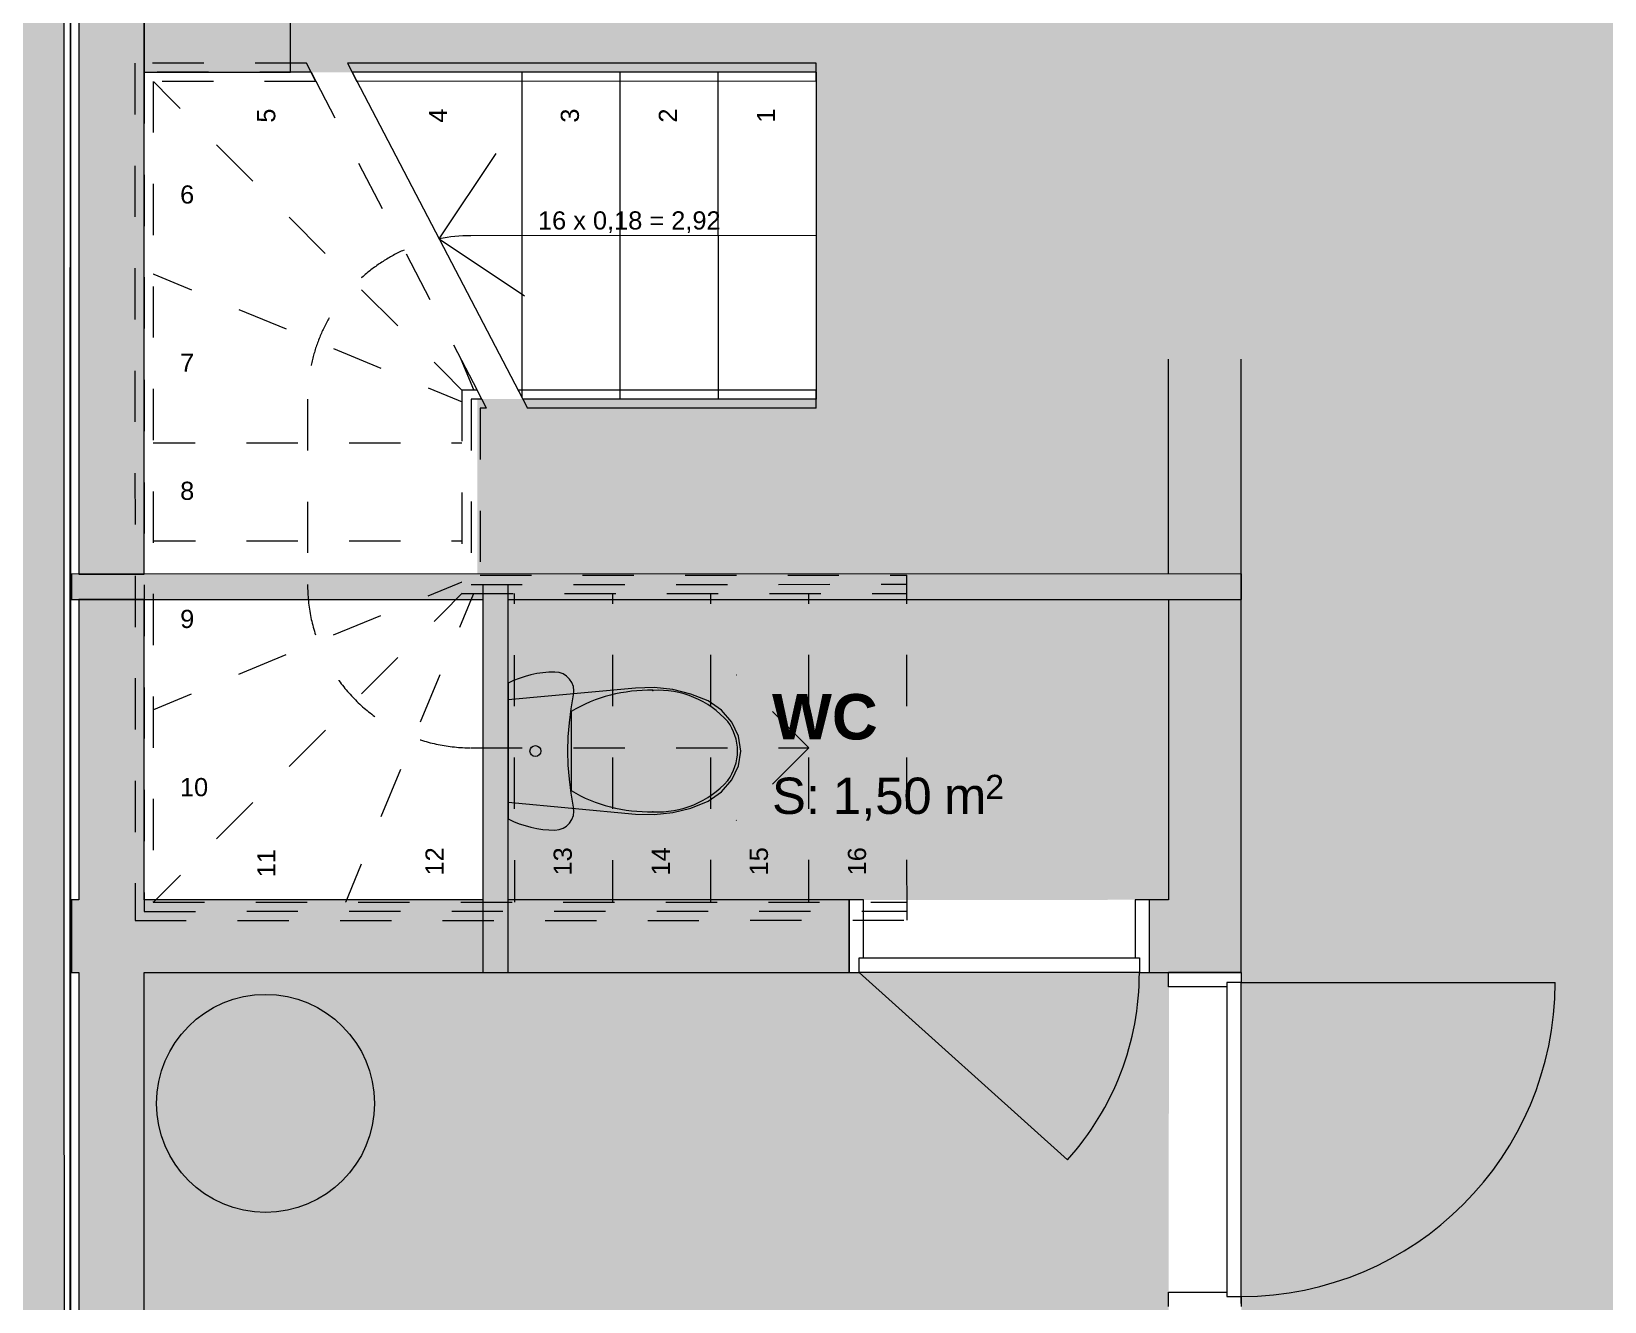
# Model space of a CAD drawing. Header units: millimetres. Extents: x 318905 to 439572, y -5133 to 105868.
# Drawn here: x 368244 to 372574, y 52878 to 56375 of the extents above; entities that cross this region are included whole.
import ezdxf

# ---------------------------------------------------------------- set-up
doc = ezdxf.new("R2010")
doc.units = ezdxf.units.MM
doc.header["$MEASUREMENT"] = 0
for name, pattern in [('ArchiStair2_dashed', [1800, 800, -1000]), ('Traits', [282.222223, 141.111112, -141.111112]), ('Wipeout_Contour', [1000, 0, -1000])]:
    doc.linetypes.add(name, pattern=pattern)
for name, color, linetype, lineweight in [('0_Stylo_No__1', 7, 'Continuous', 5), ('2D - Dessins placés (Géomètre)_Stylo_No__141', 1, 'Continuous', 25), ('2D - Dessins placés (Géomètre)_Stylo_No__6', 5, 'Continuous', 5), ('INTI_Escaliers_et_ascenseurs_Stylo_No__1', 7, 'Continuous', 5), ('INTI_HACHURES_Stylo_No__122', 255, 'Continuous', 0), ('INTI_HACHURES_Stylo_No__2', 8, 'Continuous', 5), ('INTI_Mobilier_Stylo_No__1', 7, 'Continuous', 5), ('Marques & Zones_Stylo_No__1', 7, 'Continuous', 5), ('Murs ext - Périphériques_Stylo_No__1', 7, 'Continuous', 5), ('Murs ext - Périphériques_Stylo_No__41', 7, 'Continuous', 20)]:
    doc.layers.add(name, color=color, linetype=linetype, lineweight=lineweight)
doc.layers.add('INTI_Escaliers_et_ascenseurs', color=7, linetype='Continuous')
doc.layers.add('Marques & Zones', color=7, linetype='Continuous')
doc.styles.add('STYLE_GENERE_1', font='Arial')
doc.styles.add('STYLE_GENERE_2', font='Arial')

# ---------------------------------------------------------------- blocks, each defined once
blk = doc.blocks.new('WC 20[6]', base_point=(369556.1, 54393.9))
at = {"layer": 'INTI_Mobilier_Stylo_No__1', "linetype": 'Continuous'}
for p, q in [((369634.8, 54607), (369618.5, 54603.6)), ((369651.3, 54609.4), (369634.8, 54607)), ((369667.9, 54610.9), (369651.3, 54609.4)), ((369684.5, 54611.4), (369667.9, 54610.9)), ((369696.1, 54610.1), (369684.5, 54611.4)), ((369707, 54606.3), (369696.1, 54610.1)), ((369716.9, 54600.2), (369707, 54606.3)), ((369571.1, 54587.7), (369556.1, 54580.6)), ((369556.1, 54580.6), (369556.1, 54207.1)), ((369906.5, 54567.2), (369556.1, 54534.9)), ((369586.6, 54594), (369571.1, 54587.7)), ((369602.4, 54599.2), (369586.6, 54594)), ((369618.5, 54603.6), (369602.4, 54599.2)), ((369725.2, 54592.1), (369716.9, 54600.2)), ((369731.5, 54582.3), (369725.2, 54592.1)), ((369735.5, 54571.4), (369731.5, 54582.3)), ((369737.1, 54559.9), (369735.5, 54571.4)), ((369958.1, 54568.8), (369906.5, 54567.2)), ((370009.5, 54563.3), (369958.1, 54568.8)), ((370059.2, 54550.9), (370009.5, 54563.3)), ((369556.1, 54534.9), (369556.1, 54252.9)), ((369729.2, 54510.1), (369736, 54548.4)), ((369736, 54548.4), (369737.1, 54559.9)), ((370106.2, 54531.9), (370059.2, 54550.9)), ((370143.4, 54506.3), (370106.2, 54531.9)), ((369724.4, 54471.5), (369729.2, 54510.1)), ((369729.1, 54502.8), (369729.1, 54393.9)), ((370171.9, 54473.2), (370143.4, 54506.3)), ((369721.5, 54432.7), (369724.4, 54471.5)), ((370160.6, 54475), (370160.6, 54475)), ((370189.9, 54434.9), (370171.9, 54473.2)), ((370196.1, 54393.9), (370189.9, 54434.9)), ((369720.5, 54393.9), (369721.5, 54432.7)), ((369721.5, 54355), (369720.5, 54393.9)), ((369729.1, 54393.9), (369729.1, 54284.9)), ((370187.4, 54393.9), (370187.4, 54393.9)), ((370189.9, 54352.8), (370196.1, 54393.9)), ((369724.4, 54316.2), (369721.5, 54355)), ((370171.9, 54314.5), (370189.9, 54352.8)), ((369729.2, 54277.7), (369724.4, 54316.2)), ((370143.4, 54281.5), (370171.9, 54314.5)), ((369736, 54239.4), (369729.2, 54277.7)), ((370106.2, 54255.9), (370143.4, 54281.5)), ((369556.1, 54252.9), (369906.5, 54220.5)), ((369735.5, 54216.3), (369737.1, 54227.8)), ((369737.1, 54227.8), (369736, 54239.4)), ((369906.5, 54220.5), (369958.1, 54219)), ((369958.1, 54219), (370009.5, 54224.5)), ((370009.5, 54224.5), (370059.2, 54236.9)), ((370059.2, 54236.9), (370106.2, 54255.9)), ((369556.1, 54207.1), (369571.1, 54200)), ((369571.1, 54200), (369586.6, 54193.8)), ((369586.6, 54193.8), (369602.4, 54188.5)), ((369602.4, 54188.5), (369618.5, 54184.2)), ((369618.5, 54184.2), (369634.8, 54180.8)), ((369634.8, 54180.8), (369651.3, 54178.3)), ((369651.3, 54178.3), (369667.9, 54176.9)), ((369667.9, 54176.9), (369684.5, 54176.4)), ((369684.5, 54176.4), (369696.1, 54177.7)), ((369696.1, 54177.7), (369707, 54181.4)), ((369707, 54181.4), (369716.9, 54187.5)), ((369716.9, 54187.5), (369725.2, 54195.7)), ((369725.2, 54195.7), (369731.5, 54205.4)), ((369731.5, 54205.4), (369735.5, 54216.3))]:
    blk.add_line(p, q, dxfattribs=at)
blk.add_circle((369631, 54393.9), 15, dxfattribs=at)
for centre, radius, start, end in [((369944, 54135.8), 425.4, 88.6459, 120.3481), ((369968.4, 54304.4), 257, 41.5754, 93.195), ((370048.8, 54393.1), 138.6, 0.3355, 36.2227), ((370048.8, 54394.7), 138.6, 323.7771, 359.6643), ((369968.4, 54483.3), 257, 266.8047, 318.4244), ((369944, 54652), 425.4, 239.6516, 271.3538)]:
    blk.add_arc(centre, radius, start, end, dxfattribs=at)
for p in [(369954.1, 54560.9), (369729.1, 54502.8), (370160.6, 54312.8), (369954.1, 54226.8)]:
    blk.add_point(p, dxfattribs=at)

msp = doc.modelspace()

# ---------------------------------------------------------------- hatches: boundary and pattern name
at = {"layer": 'Marques & Zones', "linetype": 'Continuous', "lineweight": 0, "true_color": 0xebf5fc}
for points in [[(369556.001, 54811.163), (369556.133, 53983.988), (371373.895, 53984.28), (371373.763, 54811.455)], [(368553.928, 53783.827), (368554.247, 51794.978), (368874.247, 51795.029), (368874.318, 51352.209), (370904.519, 51352.535), (370904.486, 52763.44), (370905.164, 52763.44), (370904.011, 52824.36), (371374.082, 52824.436), (371375.058, 53784.281), (368873.928, 53783.879)]]:
    msp.add_hatch(color=7, dxfattribs=at).paths.add_polyline_path(points)
at = {"layer": 'Murs ext - Périphériques_Stylo_No__1', "linetype": 'Continuous'}
for points in [[(368334.318, 51351.675), (368333.078, 59073.39), (368153.078, 59073.39), (368154.318, 51351.675)], [(371573.751, 54881.487), (371373.763, 54811.455), (371573.763, 54811.487)], [(371373.763, 54811.455), (371373.928, 53784.28), (371573.928, 53784.313), (371573.763, 54811.487)], [(371321.596, 53984.272), (371321.628, 53784.272), (371373.928, 53784.28), (371373.895, 53984.28)], [(368373.928, 53783.799), (368374.247, 51794.949), (368554.247, 51794.978), (368553.928, 53783.827)]]:
    msp.add_hatch(color=256, dxfattribs=at).paths.add_polyline_path(points)

# ---------------------------------------------------------------- linework, layer by layer
at = {"layer": '0_Stylo_No__1', "linetype": 'ArchiStair2_dashed'}
for p, q in [((371371.947, 59072.622), (371372.62, 54881.454)), ((371571.947, 59072.654), (371573.187, 51352.642))]:
    msp.add_line(p, q, dxfattribs=at)
at = {"layer": '0_Stylo_No__1', "linetype": 'Continuous'}
msp.add_circle((368888.007, 53423.807), 300, dxfattribs=at)
at = {"layer": '2D - Dessins placés (Géomètre)_Stylo_No__6', "linetype": 'Continuous', "flags": 128}
msp.add_lwpolyline([(353815.298, 60495.684), (355242.809, 62889.993), (363127.163, 62980.609), (368351.981, 63040.659), (368350.661, 43531.59), (352979.142, 43298.784), (353512.238, 53983.429)], close=True, dxfattribs=at)
at = {"layer": 'INTI_Escaliers_et_ascenseurs_Stylo_No__1', "linetype": 'Traits'}
for p, q in [((369013.529, 56262.632), (368553.529, 56262.558)), ((368553.529, 56262.558), (369453.674, 55362.703)), ((368553.529, 56262.558), (368553.9, 53952.558)), ((368553.529, 56262.558), (369453.674, 55362.703)), ((369013.529, 56262.632), (369483.674, 55362.708)), ((369593.529, 56262.725), (369593.673, 55368.115)), ((369863.529, 56262.769), (369863.674, 55362.769)), ((370133.529, 56262.812), (370133.674, 55362.812)), ((368553.617, 55717.777), (369453.677, 55345.129)), ((368553.617, 55717.777), (369453.677, 55345.129)), ((369423.574, 55477.748), (369471.248, 55362.706)), ((369423.574, 55477.748), (369471.248, 55362.706)), ((369483.674, 55362.708), (369453.674, 55362.703)), ((369453.674, 55362.703), (369453.756, 54852.703)), ((368553.693, 55242.558), (369453.693, 55242.703)), ((368553.693, 55242.558), (369453.693, 55242.703)), ((368553.737, 54972.558), (369453.737, 54972.703)), ((368553.737, 54972.558), (369453.737, 54972.703)), ((368553.813, 54497.339), (369453.753, 54870.277)), ((368553.813, 54497.339), (369453.753, 54870.277)), ((368553.9, 53952.558), (369453.756, 54852.703)), ((368553.9, 53952.558), (369453.756, 54852.703)), ((369098.681, 53952.646), (369471.33, 54852.706)), ((369098.681, 53952.646), (369471.33, 54852.706)), ((369453.756, 54852.703), (370653.756, 54852.896)), ((369573.9, 53952.722), (369573.756, 54852.722)), ((369573.9, 53952.722), (369573.756, 54852.722)), ((369843.9, 53952.765), (369843.756, 54852.765)), ((369843.9, 53952.765), (369843.756, 54852.765)), ((370113.9, 53952.809), (370113.756, 54852.809)), ((370113.9, 53952.809), (370113.756, 54852.809)), ((370383.9, 53952.852), (370383.756, 54852.852)), ((370383.9, 53952.852), (370383.756, 54852.852)), ((370653.9, 53952.896), (370653.756, 54852.896)), ((370653.9, 53952.896), (370653.756, 54852.896)), ((370653.9, 53952.896), (370653.756, 54852.896)), ((368553.9, 53952.558), (370653.9, 53952.896))]:
    msp.add_line(p, q, dxfattribs=at)
at = {"layer": 'INTI_Escaliers_et_ascenseurs_Stylo_No__1', "linetype": 'Continuous'}
for p, q in [((370403.529, 56262.855), (369126.344, 56262.65)), ((369126.344, 56262.65), (369596.489, 55362.726)), ((369593.529, 56262.725), (369593.673, 55368.115)), ((369863.529, 56262.769), (369863.674, 55362.769)), ((370133.529, 56262.812), (370133.674, 55362.812)), ((370403.529, 56262.855), (370403.674, 55362.855)), ((370403.529, 56262.855), (370403.674, 55362.855)), ((370403.674, 55362.855), (369596.489, 55362.726))]:
    msp.add_line(p, q, dxfattribs=at)
at = {"layer": 'Murs ext - Périphériques_Stylo_No__1', "linetype": 'Continuous'}
for p, q in [((371321.596, 53984.272), (371281.596, 53984.266)), ((371281.596, 53984.266), (371281.622, 53824.266)), ((371321.628, 53784.272), (371321.596, 53984.272)), ((371321.628, 53784.272), (371321.596, 53984.272)), ((371321.628, 53784.272), (371321.596, 53984.272)), ((370494.454, 53784.139), (370522.454, 53784.144)), ((370522.447, 53824.144), (371293.622, 53824.267)), ((370522.447, 53824.144), (370534.447, 53824.146)), ((370522.454, 53784.144), (370522.447, 53824.144)), ((370522.454, 53784.144), (370522.447, 53824.144)), ((371293.628, 53784.267), (370522.454, 53784.144)), ((370522.454, 53784.144), (371095.965, 53268.591)), ((371281.622, 53824.266), (371293.622, 53824.267)), ((371293.622, 53824.267), (371293.628, 53784.267)), ((371293.622, 53824.267), (371293.628, 53784.267)), ((371293.628, 53784.267), (371321.628, 53784.272)), ((371373.928, 53784.28), (371573.928, 53784.313)), ((371573.928, 53784.313), (371373.928, 53784.28)), ((371573.928, 53784.313), (371373.928, 53784.28)), ((371373.934, 53744.28), (371373.928, 53784.28)), ((371573.928, 53784.313), (371573.932, 53756.313)), ((371533.934, 53744.306), (371373.934, 53744.28)), ((371573.932, 53756.313), (371533.932, 53756.306)), ((371573.932, 53756.313), (371533.932, 53756.306)), ((371533.932, 53756.306), (371533.934, 53744.306)), ((371533.932, 53756.306), (371534.071, 52892.306)), ((371573.932, 53756.313), (372437.932, 53756.451)), ((371574.071, 52892.313), (371573.932, 53756.313)), ((371374.069, 52904.28), (371534.069, 52904.306)), ((371374.075, 52864.28), (371374.069, 52904.28)), ((371534.069, 52904.306), (371534.071, 52892.306)), ((371534.071, 52892.306), (371574.071, 52892.313)), ((371534.071, 52892.306), (371574.071, 52892.313)), ((371574.071, 52892.313), (371574.075, 52864.313))]:
    msp.add_line(p, q, dxfattribs=at)
for centre, radius, start in [((370522.454, 53784.144), 771.174, 318.04636), ((371573.932, 53756.313), 864, 270.009202)]:
    msp.add_arc(centre, radius, start, 0.009202, dxfattribs=at)
at = {"layer": 'Murs ext - Périphériques_Stylo_No__41', "linetype": 'Continuous'}
for p, q in [((371373.763, 54811.455), (371573.763, 54811.487)), ((371321.628, 53784.272), (371321.596, 53984.272)), ((371573.928, 53784.313), (371373.928, 53784.28))]:
    msp.add_line(p, q, dxfattribs=at)
at = {"layer": 'Murs ext - Périphériques_Stylo_No__41', "linetype": 'Continuous', "flags": 128}
for points in [[(368334.318, 51351.675), (368333.078, 59073.39)], [(368373.078, 59073.39), (368373.751, 54880.973)], [(368353.751, 54880.97), (368353.763, 54810.97)], [(371573.751, 54881.487), (371573.763, 54811.487)], [(368373.763, 54810.973), (368373.895, 53983.799)], [(371373.763, 54811.455), (371373.895, 53984.28)], [(371573.928, 53784.313), (371573.763, 54811.487)], [(368373.895, 53983.799), (368353.895, 53983.795)], [(368353.895, 53983.795), (368353.928, 53783.795)], [(371373.895, 53984.28), (371321.596, 53984.272)], [(368353.928, 53783.795), (368373.928, 53783.799)], [(368373.928, 53783.799), (368374.247, 51794.949)], [(368553.928, 53783.827), (370494.454, 53784.139)], [(368554.247, 51794.978), (368553.928, 53783.827)], [(371321.628, 53784.272), (371373.928, 53784.28)]]:
    msp.add_lwpolyline(points, dxfattribs=at)

# ---------------------------------------------------------------- texts
at = {"layer": 'Marques & Zones_Stylo_No__1', "linetype": 'Continuous', "attachment_point": 1, "rotation": 0.009202}
for s, insert, char_height, style in [('\\A1;{\\pql;\\pt0;\\fArial|b1|i0|c0|p34;WC}', (370282.31, 54550.721), 125, 'STYLE_GENERE_1'), ('\\A1;{\\pql;\\pt0;\\fArial|b0|i0|c0|p34;S: }', (370282.347, 54320.721), 100, 'STYLE_GENERE_2'), ('\\A1;{\\pql;\\fArial|b0|i0|c0|p34;1,50}', (370450.027, 54320.748), 100, 'STYLE_GENERE_2'), ('\\A1;{\\pql;\\fArial|b0|i0|c0|p34;2}', (370869.295, 54328.435), 66.66667, 'STYLE_GENERE_2'), ('\\A1;{\\pql;\\fArial|b0|i0|c0|p34; m}', (370716.947, 54320.791), 100, 'STYLE_GENERE_2')]:
    msp.add_mtext(s, dxfattribs=dict(at, insert=insert, char_height=char_height, style=style))

# ---------------------------------------------------------------- next in the draw order: wipeouts: each hides what was drawn before it
at = {"color": 254, "linetype": 'Wipeout_Contour', "lineweight": 0, "ltscale": 2986288.148162665}
msp.add_wipeout([(369000.469, 56287.63), (368528.525, 56287.554), (368528.904, 53927.554), (370653.904, 53927.896), (370653.896, 53977.896), (368578.896, 53977.562), (368578.533, 56237.562), (369026.589, 56237.634)], dxfattribs=at).dxf.layer = 'INTI_Escaliers_et_ascenseurs'

# ---------------------------------------------------------------- next in the draw order: hatches: boundary and pattern name
at = {"layer": 'INTI_HACHURES_Stylo_No__122', "linetype": 'Continuous'}
msp.add_hatch(color=256, dxfattribs=at).paths.add_polyline_path([(368955.874, 59073.378), (368553.078, 59073.313), (368553.529, 56262.558), (368956.325, 56262.623)])
at = {"layer": 'Murs ext - Périphériques_Stylo_No__1', "linetype": 'Continuous'}
for points in [[(368373.078, 59073.39), (368373.751, 54880.973), (368553.751, 54881.002), (368553.078, 59073.39)], [(368373.763, 54810.973), (368373.895, 53983.799), (368553.895, 53983.827), (368553.763, 54811.002)], [(369486.133, 53983.977), (368353.895, 53983.795), (368353.928, 53783.795), (369486.166, 53783.977)], [(369486.166, 53783.977), (369556.166, 53783.988), (369556.133, 53983.988), (369486.133, 53983.977)], [(369556.133, 53983.988), (369556.166, 53783.988), (370494.454, 53784.139), (370494.422, 53984.139)]]:
    msp.add_hatch(color=256, dxfattribs=at).paths.add_polyline_path(points)

# ---------------------------------------------------------------- next in the draw order: linework, layer by layer
at = {"layer": 'INTI_Escaliers_et_ascenseurs_Stylo_No__1', "linetype": 'Traits'}
for p, q in [((369000.469, 56287.63), (368528.525, 56287.554)), ((368528.525, 56287.554), (368528.904, 53927.554)), ((369013.529, 56262.632), (368553.529, 56262.558)), ((368553.529, 56262.558), (368553.9, 53952.558)), ((369026.589, 56237.634), (369000.469, 56287.63)), ((369026.589, 56237.634), (368578.533, 56237.562)), ((368578.533, 56237.562), (368578.896, 53977.562)), ((369003.674, 55362.63), (369003.756, 54852.631)), ((370383.828, 54402.852), (370183.796, 54602.82)), ((369453.828, 54402.703), (370383.828, 54402.852)), ((370383.828, 54402.852), (370183.86, 54202.82)), ((368578.896, 53977.562), (370653.896, 53977.896)), ((370653.904, 53927.896), (370653.896, 53977.896)), ((368528.904, 53927.554), (370653.904, 53927.896)), ((368553.9, 53952.558), (370653.9, 53952.896))]:
    msp.add_line(p, q, dxfattribs=at)
at = {"layer": 'INTI_Escaliers_et_ascenseurs_Stylo_No__1', "linetype": 'Continuous'}
for p, q in [((370403.525, 56287.855), (369113.284, 56287.648)), ((369113.284, 56287.648), (369139.403, 56237.652)), ((370403.529, 56262.855), (369126.344, 56262.65)), ((370403.533, 56237.855), (370403.525, 56287.855)), ((370403.533, 56237.855), (369139.403, 56237.652)), ((369365.922, 55804.064), (369523.082, 56039.225)), ((369365.922, 55804.064), (369601.083, 55646.904)), ((370403.602, 55812.855), (369453.602, 55812.703))]:
    msp.add_line(p, q, dxfattribs=at)
msp.add_arc((369453.674, 55362.703), 450, 90.009202, 101.244993, dxfattribs=at)
at = {"layer": 'INTI_Escaliers_et_ascenseurs_Stylo_No__1', "linetype": 'Traits'}
msp.add_arc((369453.674, 55362.703), 450, 114.195959, 180.009202, dxfattribs=at)
at = {"layer": 'INTI_HACHURES_Stylo_No__2', "linetype": 'Continuous', "flags": 128}
msp.add_lwpolyline([(368955.874, 59073.378), (368553.078, 59073.313), (368553.529, 56262.558), (368956.325, 56262.623)], close=True, dxfattribs=at)
at = {"layer": 'Murs ext - Périphériques_Stylo_No__1', "linetype": 'Continuous'}
for p, q in [((370534.422, 53984.146), (370494.422, 53984.139)), ((370494.422, 53984.139), (370494.454, 53784.139)), ((370494.454, 53784.139), (370494.422, 53984.139)), ((370494.454, 53784.139), (370494.422, 53984.139)), ((370534.447, 53824.146), (370534.422, 53984.146))]:
    msp.add_line(p, q, dxfattribs=at)
at = {"layer": 'Murs ext - Périphériques_Stylo_No__41', "linetype": 'Continuous'}
for p, q in [((368373.751, 54880.973), (368553.751, 54881.002)), ((368553.763, 54811.002), (368373.763, 54810.973)), ((369486.133, 53983.977), (369486.166, 53783.977)), ((369556.166, 53783.988), (369556.133, 53983.988)), ((370494.454, 53784.139), (370494.422, 53984.139))]:
    msp.add_line(p, q, dxfattribs=at)
at = {"layer": 'Murs ext - Périphériques_Stylo_No__41', "linetype": 'Continuous', "flags": 128}
for points in [[(368553.751, 54881.002), (368553.078, 59073.39)], [(368553.895, 53983.827), (368553.763, 54811.002)], [(369486.133, 53983.977), (368553.895, 53983.827)], [(370494.422, 53984.139), (369556.133, 53983.988)]]:
    msp.add_lwpolyline(points, dxfattribs=at)

# ---------------------------------------------------------------- next in the draw order: block references
at = {"layer": 'INTI_Mobilier_Stylo_No__1', "linetype": 'Continuous'}
msp.add_blockref('WC 20[6]', (369556.068, 54393.879), dxfattribs=at)

# ---------------------------------------------------------------- next in the draw order: texts
at = {"layer": 'INTI_Escaliers_et_ascenseurs_Stylo_No__1', "linetype": 'Continuous', "char_height": 50, "attachment_point": 6, "style": 'STYLE_GENERE_2'}
for s, insert, rotation in [('\\A1;{\\pqr;\\fArial|b0|i0|c0|p34;5}', (368890.316, 56162.612), 90.009202), ('\\A1;{\\pqr;\\fArial|b0|i0|c0|p34;4}', (369362.97, 56162.688), 90.009202), ('\\A1;{\\pqr;\\fArial|b0|i0|c0|p34;3}', (369726.124, 56162.747), 90.009202), ('\\A1;{\\pqr;\\fArial|b0|i0|c0|p34;2}', (369995.688, 56162.79), 90.009202), ('\\A1;{\\pqr;\\fArial|b0|i0|c0|p34;1}', (370265.688, 56162.833), 90.009202), ('\\A1;{\\pqr;\\fArial|b0|i0|c0|p34;6}', (368691.721, 55925.81), 0.009202), ('\\A1;{\\pqr;\\fArial|b0|i0|c0|p34; 16 x 0,18 = 2,92}', (370140.863, 55850.101), 0.009202), ('\\A1;{\\pqr;\\fArial|b0|i0|c0|p34;7}', (368691.795, 55463.156), 0.009202), ('\\A1;{\\pqr;\\fArial|b0|i0|c0|p34;8}', (368691.852, 55110.019), 0.009202), ('\\A1;{\\pqr;\\fArial|b0|i0|c0|p34;9}', (368691.908, 54757.301), 0.009202), ('\\A1;{\\pqr;\\fArial|b0|i0|c0|p34;10}', (368730.119, 54294.234), 0.009202), ('\\A1;{\\pqr;\\fArial|b0|i0|c0|p34;11}', (368890.225, 54123.796), 90.009202), ('\\A1;{\\pqr;\\fArial|b0|i0|c0|p34;12}', (369353.297, 54128.96), 90.009202), ('\\A1;{\\pqr;\\fArial|b0|i0|c0|p34;13}', (369706.45, 54129.016), 90.009202), ('\\A1;{\\pqr;\\fArial|b0|i0|c0|p34;14}', (369976.015, 54129.06), 90.009202), ('\\A1;{\\pqr;\\fArial|b0|i0|c0|p34;15}', (370246.433, 54129.103), 90.009202), ('\\A1;{\\pqr;\\fArial|b0|i0|c0|p34;16}', (370516.433, 54129.146), 90.009202)]:
    msp.add_mtext(s, dxfattribs=dict(at, insert=insert, rotation=rotation))

# ---------------------------------------------------------------- next in the draw order: wipeouts: each hides what was drawn before it
at = {"color": 254, "linetype": 'Wipeout_Contour', "lineweight": 0, "ltscale": 2990764.250481147}
msp.add_wipeout([(369470.614, 55387.705), (369428.67, 55387.699), (369428.76, 54827.699), (370653.76, 54827.896), (370653.752, 54877.896), (369478.752, 54877.707), (369478.678, 55337.707), (369496.734, 55337.71)], dxfattribs=at).dxf.layer = 'INTI_Escaliers_et_ascenseurs'

# ---------------------------------------------------------------- next in the draw order: hatches: boundary and pattern name
at = {"layer": 'Marques & Zones', "linetype": 'Continuous', "lineweight": 0, "true_color": 0xebf5fc}
msp.add_hatch(color=7, dxfattribs=at).paths.add_polyline_path([(370920.956, 52754.363), (370921.181, 51352.461), (376160.357, 51354.059), (376160.343, 51442.927), (376159.118, 59073.391), (371519.648, 59072.646), (371519.027, 58735.332), (370893.179, 58736.483), (370893.799, 59073.398), (368553.078, 59072.17), (368545.064, 56262.557), (370403.529, 56262.855), (370403.674, 55362.855), (369471.248, 55362.706), (369471.325, 54881.149), (371573.751, 54881.487), (371574.103, 52693.509), (371374.103, 52693.477), (371374.093, 52754.436)])
at = {"layer": 'Murs ext - Périphériques_Stylo_No__1', "linetype": 'Continuous'}
for points in [[(371573.751, 54881.487), (368353.751, 54880.97), (368353.763, 54810.97), (371373.763, 54811.455)], [(369556.001, 54811.163), (369555.994, 54852.719), (369485.994, 54852.708), (369486.001, 54811.151)], [(369556.133, 53983.988), (369556.001, 54811.163), (369486.001, 54811.151), (369486.133, 53983.977)]]:
    msp.add_hatch(color=256, dxfattribs=at).paths.add_polyline_path(points)

# ---------------------------------------------------------------- next in the draw order: linework, layer by layer
at = {"layer": '2D - Dessins placés (Géomètre)_Stylo_No__141', "linetype": 'Continuous', "flags": 128}
msp.add_lwpolyline([(368351.981, 63040.659), (383755.927, 63220.923), (383281.2, 43774.734), (368348.252, 43533.964)], close=True, dxfattribs=at)
at = {"layer": 'INTI_Escaliers_et_ascenseurs_Stylo_No__1', "linetype": 'Traits'}
for p, q in [((369470.614, 55387.705), (369428.67, 55387.699)), ((369428.67, 55387.699), (369428.76, 54827.699)), ((369496.734, 55337.71), (369470.614, 55387.705)), ((369483.674, 55362.708), (369453.674, 55362.703)), ((369453.674, 55362.703), (369453.756, 54852.703)), ((369496.734, 55337.71), (369478.678, 55337.707)), ((369478.678, 55337.707), (369478.752, 54877.707)), ((369478.752, 54877.707), (370653.752, 54877.896)), ((370653.76, 54827.896), (370653.752, 54877.896)), ((369428.76, 54827.699), (370653.76, 54827.896)), ((369453.756, 54852.703), (370653.756, 54852.896))]:
    msp.add_line(p, q, dxfattribs=at)
at = {"layer": 'INTI_Escaliers_et_ascenseurs_Stylo_No__1', "linetype": 'Continuous'}
for p, q in [((370403.67, 55387.855), (369583.429, 55387.724)), ((369583.429, 55387.724), (369609.548, 55337.728)), ((370403.678, 55337.855), (370403.67, 55387.855)), ((370403.674, 55362.855), (369596.489, 55362.726)), ((370403.678, 55337.855), (369609.548, 55337.728))]:
    msp.add_line(p, q, dxfattribs=at)
at = {"layer": 'INTI_Escaliers_et_ascenseurs_Stylo_No__1', "linetype": 'Traits'}
msp.add_arc((369453.756, 54852.703), 450, 180.009202, 270.009202, dxfattribs=at)
at = {"layer": 'Murs ext - Périphériques_Stylo_No__41', "linetype": 'Continuous', "flags": 128}
for points in [[(371573.751, 54881.487), (368353.751, 54880.97)], [(369485.994, 54852.708), (369486.001, 54811.151)], [(369556.001, 54811.163), (369555.994, 54852.719)], [(368353.763, 54810.97), (369486.001, 54811.151)], [(369486.001, 54811.151), (369486.133, 53983.977)], [(369556.001, 54811.163), (371373.763, 54811.455)], [(369556.133, 53983.988), (369556.001, 54811.163)]]:
    msp.add_lwpolyline(points, dxfattribs=at)

doc.saveas('drawing.dxf')
